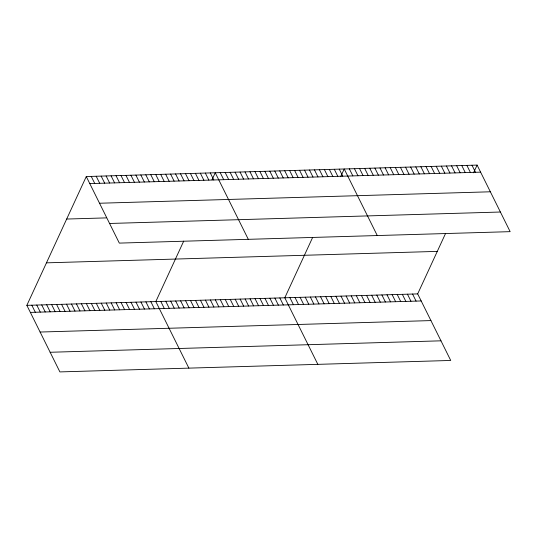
<?xml version="1.0" encoding="UTF-8"?>
<svg xmlns="http://www.w3.org/2000/svg" width="537" height="537" viewBox="0 0 537 537"><rect width="100%" height="100%" fill="white"/><g stroke="black" fill="none" stroke-linecap="round" stroke-linejoin="round"><path stroke-width="0.81" d="M445.556 233.474L417.679 293.893L450.724 360.455L59.896 371.913L26.85 305.345L86.276 176.545L477.104 165.087L510.15 231.655L119.321 243.107L86.276 176.545M183.701 241.147L155.824 301.566L188.87 368.127M211.981 179.848L215.25 172.766L248.295 239.327M312.675 237.367L284.798 297.787L317.837 364.348M340.659 176.713L344.224 168.987L377.269 235.548M473.54 172.82L477.104 165.087M89.786 183.607L480.615 172.155M99.533 203.241L490.362 191.79M66.669 219.049L106.353 217.888M109.575 223.473L500.403 212.021M46.464 262.841L437.293 251.39M26.85 305.345L417.679 293.893M30.354 312.406L421.183 300.955M40.1 332.041L430.929 320.589M50.149 352.272L440.971 340.82M471.996 165.242L475.5 172.303M466.888 165.389L470.392 172.451M461.773 165.537L465.277 172.605M456.665 165.691L460.169 172.753M451.55 165.839L455.061 172.901M446.442 165.987L449.946 173.048M441.333 166.141L444.837 173.203M436.219 166.289L439.722 173.35M431.11 166.436L434.614 173.498M425.995 166.591L429.506 173.652M420.887 166.739L424.391 173.8M415.779 166.886L419.283 173.948M410.664 167.041L414.175 174.102M405.556 167.188L409.06 174.25M400.441 167.336L403.952 174.397M395.333 167.484L398.837 174.552M390.224 167.638L393.728 174.7M385.11 167.786L388.62 174.847M380.001 167.933L383.505 175.002M374.893 168.088L378.397 175.149M369.778 168.235L373.282 175.297M364.67 168.383L368.174 175.445M359.555 168.537L363.066 175.599M354.447 168.685L357.951 175.747M412.57 294.041L416.074 301.103M349.339 168.833L352.843 175.894M407.455 294.189L410.959 301.25M402.347 294.343L405.851 301.405M339.263 169.128L342.767 176.19M397.232 294.491L400.743 301.552M334.303 169.276L337.807 176.337M392.124 294.638L395.628 301.7M329.342 169.424L332.846 176.485M387.016 294.786L390.52 301.854M324.382 169.564L327.885 176.626M381.901 294.941L385.405 302.002M319.421 169.712L322.925 176.774M376.793 295.088L380.297 302.15M314.46 169.86L317.964 176.921M309.5 170.001L313.004 177.062M371.678 295.236L375.188 302.304M304.539 170.148L308.043 177.21M366.57 295.39L370.074 302.452M299.579 170.289L303.083 177.358M361.461 295.538L364.965 302.6M294.618 170.437L298.122 177.499M356.346 295.686L359.857 302.747M289.658 170.585L293.162 177.646M351.238 295.84L354.742 302.902M284.697 170.726L288.201 177.794M346.123 295.988L349.634 303.049M279.737 170.873L283.241 177.935M341.015 296.135L344.519 303.197M274.776 171.021L278.28 178.083M335.907 296.29L339.411 303.351M269.816 171.162L273.32 178.23M330.792 296.437L334.303 303.499M264.855 171.31L268.366 178.371M325.684 296.585L329.188 303.647M259.895 171.457L263.405 178.519M320.576 296.739L324.079 303.801M254.934 171.598L258.445 178.66M315.461 296.887L318.965 303.949M249.974 171.746L253.484 178.808M310.352 297.035L313.856 304.096M245.013 171.894L248.524 178.955M305.238 297.183L308.748 304.251M240.052 172.035L243.563 179.096M300.129 297.337L303.633 304.398M235.092 172.182L238.603 179.244M295.021 297.485L298.525 304.546M230.131 172.33L233.642 179.392M289.906 297.632L293.41 304.701M225.171 172.471L228.681 179.533M220.21 172.619L223.721 179.68M279.837 297.928L283.341 304.996M274.877 298.075L278.381 305.137M210.289 172.907L213.8 179.969M269.916 298.223L273.42 305.285M205.329 173.055L208.839 180.117M264.956 298.364L268.46 305.425M200.368 173.203L203.879 180.264M259.995 298.512L263.499 305.573M195.408 173.344L198.918 180.405M255.035 298.659L258.539 305.721M190.447 173.491L193.958 180.553M250.074 298.8L253.578 305.862M185.487 173.639L188.997 180.701M245.114 298.948L248.618 306.009M180.526 173.78L184.037 180.841M240.153 299.096L243.657 306.157M175.565 173.928L179.076 180.989M235.193 299.237L238.697 306.298M170.605 174.075L174.116 181.137M230.232 299.384L233.736 306.446M165.644 174.216L169.155 181.278M225.272 299.532L228.775 306.593M160.684 174.364L164.194 181.425M220.311 299.673L223.815 306.734M155.723 174.512L159.234 181.573M215.35 299.821L218.854 306.882M150.763 174.653L154.273 181.714M210.39 299.968L213.894 307.03M145.802 174.8L149.313 181.862M205.429 300.109L208.933 307.171M140.842 174.941L144.352 182.009M200.469 300.257L203.973 307.318M135.881 175.089L139.392 182.15M195.508 300.405L199.012 307.466M130.921 175.237L134.431 182.298M190.548 300.545L194.052 307.607M125.96 175.377L129.471 182.446M185.587 300.693L189.091 307.755M121 175.525L124.51 182.587M180.627 300.841L184.131 307.902M116.039 175.673L119.55 182.734M175.666 300.982L179.17 308.043M111.078 175.814L114.589 182.882M170.706 301.129L174.21 308.191M106.118 175.961L109.629 183.023M165.745 301.27L169.249 308.339M101.157 176.109L104.668 183.171M160.785 301.418L164.288 308.48M96.197 176.25L99.707 183.312M91.236 176.398L94.747 183.459M150.863 301.707L154.367 308.775M145.903 301.854L149.407 308.916M140.942 302.002L144.446 309.064M135.982 302.143L139.486 309.211M131.021 302.291L134.525 309.352M126.061 302.438L129.565 309.5M121.1 302.579L124.604 309.641M116.14 302.727L119.644 309.789M111.179 302.875L114.683 309.936M106.219 303.016L109.723 310.077M101.258 303.163L104.762 310.225M96.298 303.311L99.801 310.373M91.337 303.452L94.841 310.514M86.376 303.6L89.88 310.661M81.416 303.747L84.92 310.809M76.455 303.888L79.959 310.95M71.495 304.036L74.999 311.098M66.534 304.184L70.038 311.245M61.574 304.325L65.078 311.386M56.613 304.472L60.117 311.534M51.653 304.62L55.157 311.682M46.692 304.761L50.196 311.822M41.732 304.909L45.236 311.97M36.771 305.056L40.275 312.118M31.811 305.197L35.314 312.259"/></g></svg>
